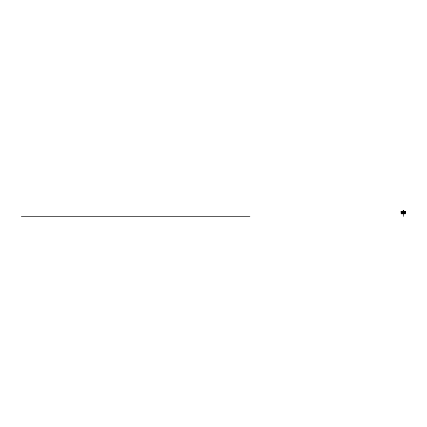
<?xml version="1.0" encoding="UTF-8"?>
<svg xmlns="http://www.w3.org/2000/svg" width="427" height="427" viewBox="0 0 427 427"><rect width="100%" height="100%" fill="white"/><g stroke="black" fill="none" stroke-linecap="round" stroke-linejoin="round"><path stroke-width="0.64" d="M403.243 210.842L403.216 210.922A0.785 0.785 0 0 0 403.216 211.296C403.403 211.835 402.645 211.114 403.334 211.456A1.43 1.43 0 0 1 403.387 210.596C404.198 213.778 404.166 210.564 402.789 211.621L403.387 210.596L403.387 216.404M404.593 211.477C404.417 212.988 403.819 210.698 404.321 211.845L404.449 211.477C405.17 211.381 405.047 212.005 404.641 212.022L404.641 211.477M404.177 212.368C404.897 213.308 404.188 211.616 404.663 212.368M403.43 211.274L403.803 211.466L403.414 211.242M405.132 213.1C404.913 211.968 404.529 213.916 405.116 212.763M405.415 212.219L403.296 213.772L401.183 212.219M403.414 211.338L403.803 211.37M402.437 212.368L401.417 212.726L401.935 213.569L402.955 213.137L402.437 212.299M21.35 216.404L249.854 216.404M402.047 212.022C401.711 210.831 401.22 212.39 402.239 212.022L402.544 211.659C402.613 212.785 402.826 210.794 402.394 211.744L402.106 211.477L402.106 212.022M403.189 211.578L402.805 211.477L402.805 212.022L403.189 212.022L402.944 211.578M403.883 211.749L403.883 211.749M401.108 211.707L401.465 211.723C400.505 212.561 401.69 210.869 401.113 211.669M405.565 211.627C405.655 212.15 405.004 212.107 405.127 211.477L405.565 211.627M403.632 212.881L404.172 212.998L403.632 212.881M404.15 213.34L404.689 213.457L404.15 213.34M405.415 212.139L401.183 212.139L401.183 213.772L405.415 213.772L405.415 212.139"/></g></svg>
